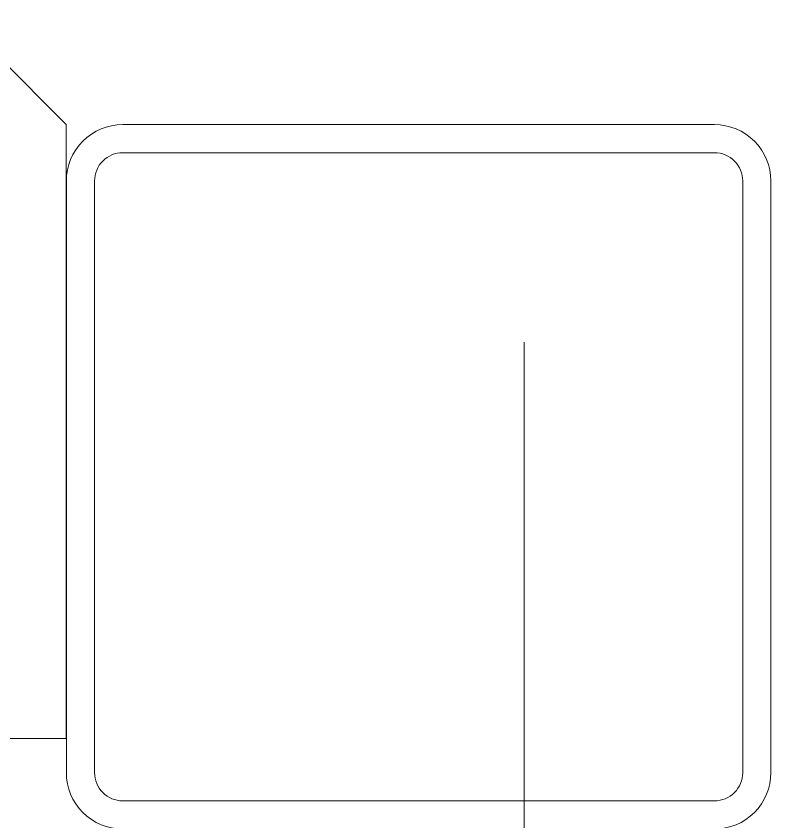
# Model space of a CAD drawing. Header units: millimetres. Extents: x 5227 to 261376, y 53707 to 123566.
# Drawn here: x 94328.1 to 94542.3, y 111475.6 to 111704.3 of the extents above; entities that cross this region are included whole.
import ezdxf

# ---------------------------------------------------------------- set-up
doc = ezdxf.new("R2010")
doc.units = ezdxf.units.MM
doc.linetypes.add('CENTERX2', pattern=[101.6, 63.5, -12.7, 12.7, -12.7])
for name, color, linetype, lineweight in [('PV_DIMENTION_SECOND_ROMANS', 7, 'Continuous', 0), ('PV_EXTRA_LINE', 252, 'Continuous', 0), ('PV_MASONRY', 10, 'Continuous', 0), ('PV_STEEL_BOX&PIPE_SECTION', 6, 'Continuous', 0), ('PV_TEXT_ROMANS', 7, 'Continuous', 0)]:
    doc.layers.add(name, color=color, linetype=linetype, lineweight=lineweight)
doc.layers.add('PV_GRID_LINE', color=252, linetype='CENTERX2', lineweight=0, transparency=0.5)
doc.styles.add('PV_ROMANS', font='romans.shx')

# ---------------------------------------------------------------- blocks, each defined once
blk = doc.blocks.new('*U326')
at = {"layer": 'PV_EXTRA_LINE', "linetype": 'CENTERX2', "ltscale": 10}
blk.add_line((0, -299.91), (0, -34226.83), dxfattribs=at)
at = {"layer": 'PV_TEXT_ROMANS', "color": 7, "style": 'PV_ROMANS'}
blk.add_attdef('1', (-101.49, 132.36), '', height=200, dxfattribs=at)
blk = doc.blocks.new('SHS 200X8.0TK')
at = {"layer": 'PV_STEEL_BOX&PIPE_SECTION', "linetype": 'ByBlock'}
for points in [[(-84, 100), (84, 100, -0.414214), (100, 84), (100, -84, -0.414214), (84, -100), (-84, -100, -0.414214), (-100, -84), (-100, 84, -0.414214)], [(-84, 92), (84, 92, -0.414214), (92, 84), (92, -84, -0.414214), (84, -92), (-84, -92, -0.414214), (-92, -84), (-92, 84, -0.414214)]]:
    blk.add_lwpolyline(points, format="xyb", close=True, dxfattribs=at)
blk = doc.blocks.new('5251YJ5ET1M5TU')
at = {"layer": 'PV_STEEL_BOX&PIPE_SECTION', "linetype": 'ByBlock', "xscale": -1, "rotation": 89.99999999999977}
blk.add_blockref('SHS 200X8.0TK', (51815.39, 114550.35), dxfattribs=at)

msp = doc.modelspace()

# ---------------------------------------------------------------- linework, layer by layer
at = {"layer": 'PV_MASONRY'}
msp.add_lwpolyline([(105339.01, 112458.53), (106673.18, 112458.53), (106673.18, 112688.53), (100558.73, 112688.53), (96131.51, 112688.53), (94112.34, 112688.53), (94112.34, 111499.24), (94342.34, 111499.24), (94342.34, 111673.53), (94227.34, 111788.53), (94227.34, 112573.53), (94712.34, 112573.53), (94827.34, 112458.53), (99395.68, 112458.53), (99510.68, 112573.53), (99960.68, 112573.53), (100075.68, 112458.53), (104659.01, 112458.53)], dxfattribs=at)

# ---------------------------------------------------------------- block references
at = {"layer": 'PV_DIMENTION_SECOND_ROMANS'}
msp.add_blockref('5251YJ5ET1M5TU', (42626.96, -2976.82), dxfattribs=at)
at = {"layer": 'PV_GRID_LINE', "linetype": 'ByBlock', "lineweight": 0, "xscale": 0.75, "yscale": 0.75, "zscale": 0.75}
msp.add_blockref('*U326', (94472.34, 116408.65), dxfattribs=at)

doc.saveas('drawing.dxf')
